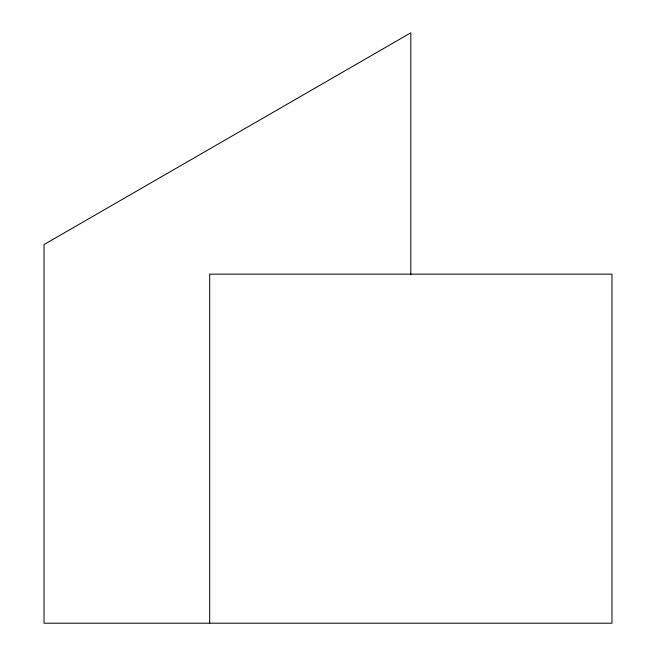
<?xml version="1.0" encoding="UTF-8"?>
<svg xmlns="http://www.w3.org/2000/svg" width="656" height="656" viewBox="0 0 656 656"><rect width="100%" height="100%" fill="white"/><g stroke="black" fill="none" stroke-linecap="round" stroke-linejoin="round"><path stroke-width="0.98" d="M410.828 274.7L410.828 32.8L44.026 244.573L44.026 623.2L611.974 623.2L611.974 274.151L209.682 274.151L209.682 623.2"/></g></svg>
